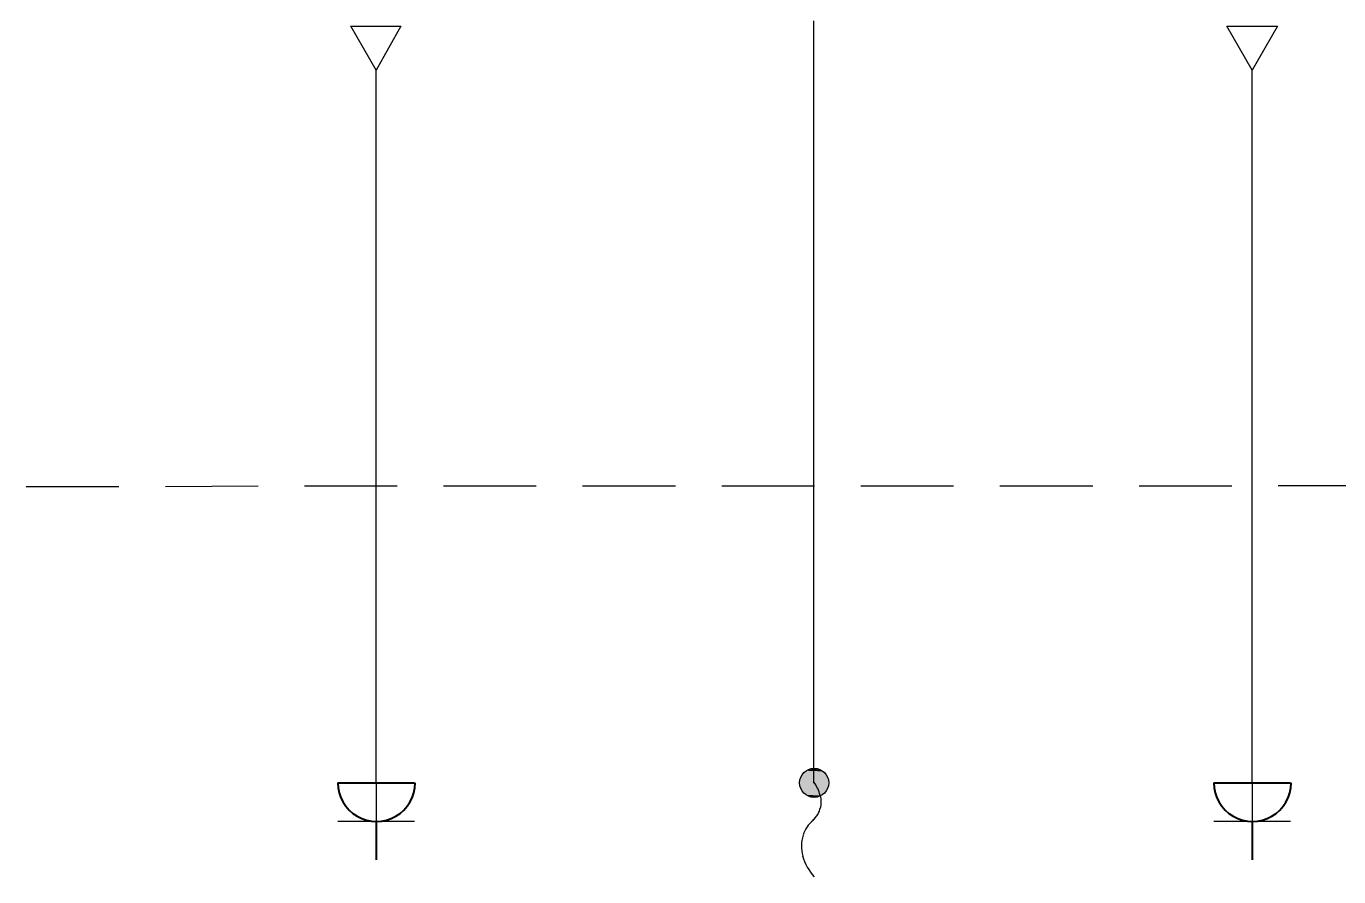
# Model space of a CAD drawing. Header units: millimetres. Extents: x -32 to 417638015, y -35 to 175284279.
# Drawn here: x 416701316 to 416710304, y 175224423 to 175230246 of the extents above; entities that cross this region are included whole.
import ezdxf

# ---------------------------------------------------------------- set-up
doc = ezdxf.new("R2010")
doc.units = ezdxf.units.MM
for name, color, linetype in [('PDF _0', 7, 'Continuous'), ('PDF _ЭОМ_Кабельный вывод', 1, 'Continuous'), ('PDF _ЭОМ_Розетки быт', 5, 'Continuous')]:
    doc.layers.add(name, color=color, linetype=linetype)

msp = doc.modelspace()

# ---------------------------------------------------------------- linework, layer by layer
at = {"layer": 'PDF _0', "lineweight": 25}
for points in [[(416703712.4, 175229945.2), (416703538.9, 175230245.7), (416703881.8, 175230245.7)], [(416709711.1, 175229945.2), (416709537.5, 175230245.7), (416709884.7, 175230245.7)]]:
    msp.add_lwpolyline(points, close=True, dxfattribs=at)
for points in [[(416706709.7, 175225064.1), (416706709.7, 175230283.6)], [(416703712.4, 175225064.1), (416703712.4, 175229953.4)], [(416709711.1, 175225064.1), (416709711.1, 175229953.4)], [(416701951.4, 175227091.9), (416701316.4, 175227091.9)], [(416702903.9, 175227096.1), (416702268.9, 175227091.9)], [(416703856.4, 175227096.1), (416703221.4, 175227096.1)], [(416704808.9, 175227096.1), (416704173.9, 175227096.1)], [(416705761.4, 175227096.1), (416705126.4, 175227096.1)], [(416706713.9, 175227096.1), (416706078.9, 175227096.1)], [(416707666.4, 175227096.1), (416707031.4, 175227096.1)], [(416708618.9, 175227096.1), (416707983.9, 175227096.1)], [(416709571.4, 175227096.1), (416708936.4, 175227096.1)], [(416710523.9, 175227100.4), (416709888.9, 175227100.4)]]:
    msp.add_lwpolyline(points, dxfattribs=at)
at = {"layer": 'PDF _ЭОМ_Кабельный вывод', "lineweight": 30}
msp.add_circle((416706711.8, 175225066.2), 99.5, dxfattribs=at)
for centre, radius, start, end in [((416706487.3, 175224913.8), 273.1, 14.15841, 34.57984), ((416706563.6, 175224930.8), 196.9, 350.07569, 14.15426), ((416706614.4, 175224922.3), 141.8, 307.63339, 350.07443), ((416706821.8, 175224655.6), 192.6, 127.63336, 163.8273), ((416706889.5, 175224634.4), 264.5, 163.82649, 195.29444), ((416706961.5, 175224655.6), 340.7, 195.29157, 222.98519)]:
    msp.add_arc(centre, radius, start, end, dxfattribs=at)
at = {"layer": 'PDF _ЭОМ_Кабельный вывод', "transparency": 33554559}
for points in [[(416706620.8, 175225098), (416706802.8, 175225089.5), (416706616.5, 175225089.5)], [(416706625, 175225106.5), (416706802.8, 175225098), (416706620.8, 175225098)], [(416706802.8, 175225098), (416706620.8, 175225098), (416706802.8, 175225089.5)], [(416706629.2, 175225114.9), (416706798.6, 175225106.5), (416706625, 175225106.5)], [(416706798.6, 175225106.5), (416706625, 175225106.5), (416706802.8, 175225098)], [(416706633.5, 175225123.4), (416706794.3, 175225114.9), (416706629.2, 175225114.9)], [(416706794.3, 175225114.9), (416706629.2, 175225114.9), (416706798.6, 175225106.5)], [(416706641.9, 175225131.9), (416706785.9, 175225123.4), (416706633.5, 175225123.4)], [(416706785.9, 175225123.4), (416706633.5, 175225123.4), (416706794.3, 175225114.9)], [(416706646.2, 175225136.1), (416706781.6, 175225131.9), (416706641.9, 175225131.9)], [(416706781.6, 175225131.9), (416706641.9, 175225131.9), (416706785.9, 175225123.4)], [(416706654.6, 175225144.6), (416706773.2, 175225136.1), (416706646.2, 175225136.1)], [(416706773.2, 175225136.1), (416706646.2, 175225136.1), (416706781.6, 175225131.9)], [(416706663.1, 175225148.8), (416706768.9, 175225144.6), (416706654.6, 175225144.6)], [(416706768.9, 175225144.6), (416706654.6, 175225144.6), (416706773.2, 175225136.1)], [(416706671.6, 175225153), (416706760.5, 175225148.8), (416706663.1, 175225148.8)], [(416706760.5, 175225148.8), (416706663.1, 175225148.8), (416706768.9, 175225144.6)], [(416706680, 175225157.3), (416706752, 175225153), (416706671.6, 175225153)], [(416706752, 175225153), (416706671.6, 175225153), (416706760.5, 175225148.8)], [(416706688.5, 175225157.3), (416706739.3, 175225157.3), (416706680, 175225157.3)], [(416706739.3, 175225157.3), (416706680, 175225157.3), (416706752, 175225153)], [(416706697, 175225161.5), (416706735.1, 175225157.3), (416706688.5, 175225157.3)], [(416706735.1, 175225157.3), (416706688.5, 175225157.3), (416706739.3, 175225157.3)], [(416706713.9, 175225161.5), (416706722.4, 175225161.5), (416706697, 175225161.5)], [(416706722.4, 175225161.5), (416706697, 175225161.5), (416706735.1, 175225157.3)], [(416706616.5, 175225081.1), (416706807, 175225072.6), (416706612.3, 175225072.6)], [(416706807, 175225072.6), (416706612.3, 175225072.6), (416706807, 175225064.1)], [(416706612.3, 175225072.6), (416706807, 175225064.1), (416706612.3, 175225064.1)], [(416706807, 175225064.1), (416706612.3, 175225064.1), (416706807, 175225055.7)], [(416706612.3, 175225064.1), (416706807, 175225055.7), (416706612.3, 175225055.7)], [(416706807, 175225055.7), (416706612.3, 175225055.7), (416706807, 175225047.2)], [(416706612.3, 175225055.7), (416706807, 175225047.2), (416706616.5, 175225047.2)], [(416706802.8, 175225089.5), (416706616.5, 175225089.5), (416706807, 175225081.1)], [(416706616.5, 175225089.5), (416706807, 175225081.1), (416706616.5, 175225081.1)], [(416706807, 175225081.1), (416706616.5, 175225081.1), (416706807, 175225072.6)], [(416706807, 175225047.2), (416706616.5, 175225047.2), (416706802.8, 175225034.5)], [(416706616.5, 175225047.2), (416706802.8, 175225034.5), (416706616.5, 175225034.5)], [(416706802.8, 175225034.5), (416706616.5, 175225034.5), (416706802.8, 175225026)], [(416706616.5, 175225034.5), (416706802.8, 175225026), (416706620.8, 175225026)], [(416706802.8, 175225026), (416706620.8, 175225026), (416706798.6, 175225017.6)], [(416706620.8, 175225026), (416706798.6, 175225017.6), (416706625, 175225017.6)], [(416706798.6, 175225017.6), (416706625, 175225017.6), (416706794.3, 175225009.1)], [(416706625, 175225017.6), (416706794.3, 175225009.1), (416706629.2, 175225009.1)], [(416706794.3, 175225009.1), (416706629.2, 175225009.1), (416706785.9, 175225004.8)], [(416706629.2, 175225009.1), (416706785.9, 175225004.8), (416706633.5, 175225004.8)], [(416706785.9, 175225004.8), (416706633.5, 175225004.8), (416706781.6, 175224996.4)], [(416706633.5, 175225004.8), (416706781.6, 175224996.4), (416706641.9, 175224996.4)], [(416706781.6, 175224996.4), (416706641.9, 175224996.4), (416706773.2, 175224992.2)], [(416706641.9, 175224996.4), (416706773.2, 175224992.2), (416706646.2, 175224992.2)], [(416706773.2, 175224992.2), (416706646.2, 175224992.2), (416706768.9, 175224983.7)], [(416706646.2, 175224992.2), (416706768.9, 175224983.7), (416706654.6, 175224983.7)], [(416706768.9, 175224983.7), (416706654.6, 175224983.7), (416706760.5, 175224979.5)], [(416706654.6, 175224983.7), (416706760.5, 175224979.5), (416706663.1, 175224979.5)], [(416706760.5, 175224979.5), (416706663.1, 175224979.5), (416706752, 175224975.2)], [(416706663.1, 175224979.5), (416706752, 175224975.2), (416706671.6, 175224975.2)], [(416706752, 175224975.2), (416706671.6, 175224975.2), (416706739.3, 175224971)], [(416706671.6, 175224975.2), (416706739.3, 175224971), (416706680, 175224971)], [(416706739.3, 175224971), (416706680, 175224971), (416706735.1, 175224971)], [(416706680, 175224971), (416706735.1, 175224971), (416706688.5, 175224971)], [(416706688.5, 175224971), (416706697, 175224966.8), (416706722.3, 175224966.8)], [(416706688.5, 175224971), (416706735, 175224971), (416706722.3, 175224966.8)], [(416706697, 175224966.8), (416706722.3, 175224966.8), (416706713.9, 175224966.8)]]:
    msp.add_solid(points, dxfattribs=at)
at = {"layer": 'PDF _ЭОМ_Розетки быт', "lineweight": 40}
for points in [[(416703974.9, 175225064.1), (416703450, 175225064.1)], [(416709973.6, 175225064.1), (416709448.7, 175225064.1)], [(416703712.4, 175224801.6), (416703712.4, 175224539.2)], [(416709711.1, 175224801.6), (416709711.1, 175224539.2)]]:
    msp.add_lwpolyline(points, dxfattribs=at)
at = {"layer": 'PDF _ЭОМ_Розетки быт', "lineweight": 30}
for points in [[(416703712.4, 175225064.1), (416703712.4, 175224801.7)], [(416709711.1, 175225064.1), (416709711.1, 175224801.7)], [(416703974.9, 175224801.6), (416703450, 175224801.6)], [(416709973.6, 175224801.6), (416709448.7, 175224801.6)]]:
    msp.add_lwpolyline(points, dxfattribs=at)
at = {"layer": 'PDF _ЭОМ_Розетки быт', "lineweight": 40}
for centre in [(416703714.5, 175225066.2), (416709713.2, 175225066.2)]:
    msp.add_arc(centre, 264.6, 179.99976, 0.00024, dxfattribs=at)

doc.saveas('drawing.dxf')
